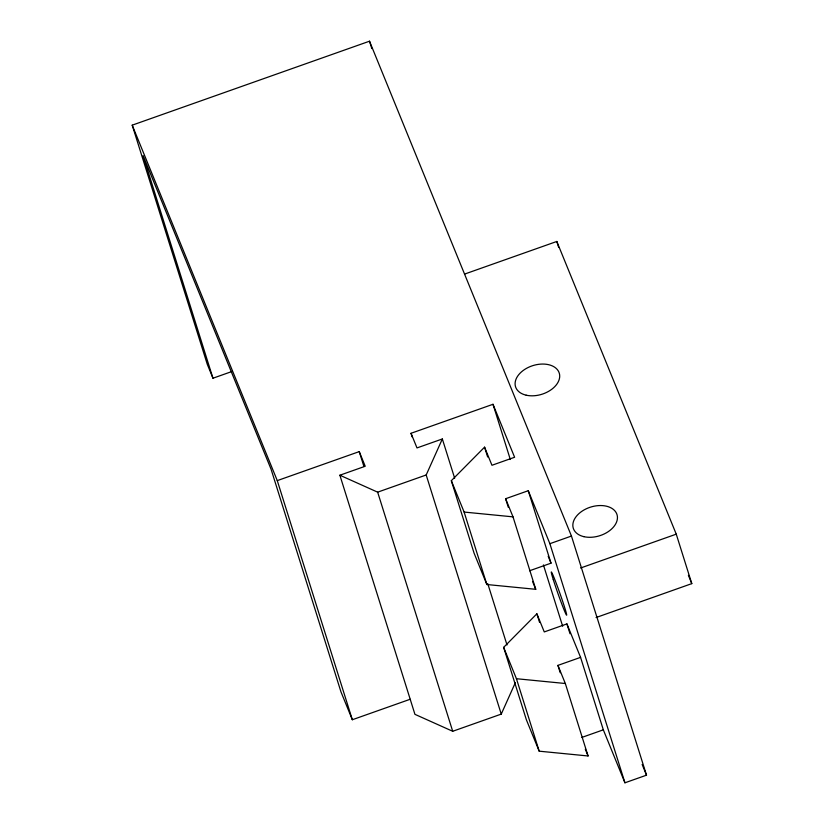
<?xml version="1.0" encoding="UTF-8"?>
<svg xmlns="http://www.w3.org/2000/svg" width="824" height="824" viewBox="0 0 824 824"><rect width="100%" height="100%" fill="white"/><g stroke="black" fill="none" stroke-linecap="round" stroke-linejoin="round"><path stroke-width="1.24" d="M132.211 125.166L277.276 480.619L359.243 451.614L365.217 466.25L339.869 475.221L414.936 714.336L452.706 731.279L501.25 714.109L426.183 474.984L442.344 438.965L416.996 447.926L411.022 433.29L492.999 404.285L514.609 457.258L491.959 465.272L484.563 447.154L451.325 480.701L474.078 553.161L486.871 584.525L535.755 589.314L513.012 516.854L505.617 498.726L528.266 490.713L549.886 543.686L624.942 782.8L646.51 775.168L571.454 536.053L369.512 41.2L132.211 125.166L207.277 364.28L212.963 378.216L232.265 371.387M501.25 714.109L515.319 682.725M580.58 657.367L557.93 665.38L565.326 683.508L588.068 755.969L539.184 751.179L526.392 719.816L503.639 647.355L536.877 613.808L544.273 631.926L566.922 623.912L580.58 657.367L603.322 729.827L624.942 782.8M464.695 274.052L556.808 241.463L676.257 534.158L691.789 583.629L596.061 617.536M339.869 475.221L377.649 492.165L426.183 474.984M549.886 543.686L571.454 536.053M529.554 570.764L551.009 563.173L528.266 490.713M580.59 568.004L676.257 534.158M212.963 378.216L143.077 155.592L271.075 469.227L340.961 691.861L352.332 719.733L410.197 699.257M581.868 737.418L603.322 729.827M451.325 480.701L464.128 512.064L513.012 516.854M503.639 647.355L516.442 678.719L565.326 683.508M688.39 575.306L691.789 583.629M642.143 764.466L646.51 775.168M548.187 556.251L551.009 563.173M532.52 581.384L535.755 589.314M585.298 749.171L588.068 755.969M556.808 241.463L558.703 247.499M566.922 623.912L570.012 633.738M492.999 404.285L510.313 459.473M543.418 564.924L562.668 626.24M369.512 41.2L371.82 48.554M505.617 498.726L508.315 507.327M557.93 665.38L560.238 672.755M484.563 447.154L487.654 456.98M536.877 613.808L539.576 622.408M442.344 438.965L454.663 478.198M487.767 583.66L507.007 644.965M464.128 512.064L486.871 584.525M516.442 678.719L539.184 751.179M411.022 433.29L412.175 436.978M377.649 492.165L452.706 731.279M359.243 451.614L363.868 466.333M277.276 480.619L352.332 719.733M583.917 536.671A22.907 15.028 -17.4 0 0 617.454 517.657A22.907 15.028 -17.4 0 0 584.062 509.932A22.907 15.028 -17.4 0 0 583.917 536.671M526.176 395.19A22.907 15.028 -17.4 0 0 559.712 376.166A22.907 15.028 -17.4 0 0 526.33 368.441A22.907 15.028 -17.4 0 0 526.176 395.19M553.275 579.602A22.907 0.948 70.5 0 0 566.294 614.797A22.907 0.948 70.5 0 0 557.333 586.235A22.907 0.948 70.5 0 0 553.275 579.602"/></g></svg>
